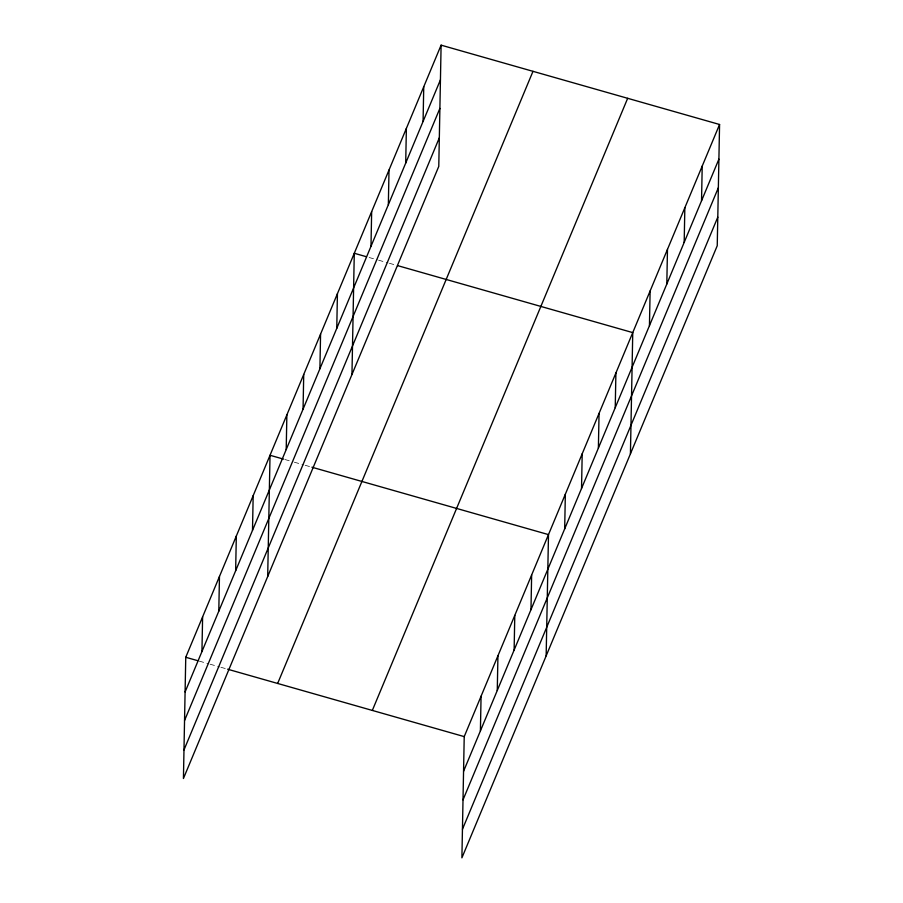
<?xml version="1.0" encoding="UTF-8"?>
<svg xmlns="http://www.w3.org/2000/svg" width="903" height="903" viewBox="0 0 903 903"><rect width="100%" height="100%" fill="white"/><g stroke="black" fill="none" stroke-linecap="round" stroke-linejoin="round"><path stroke-width="0.68" stroke-dasharray="4.51 3.39" d="M369.146 257.502L377.262 259.816M378.605 260.199L388.064 262.897M389.419 263.281L394.825 264.827M284.885 459.503L292.99 461.817M294.344 462.201L303.803 464.898M305.158 465.282L310.564 466.817M199.27 661.12L208.728 663.818M210.083 664.202L219.542 666.899M220.896 667.283L226.303 668.818"/><path stroke-width="1.35" d="M441.104 45.15L185.758 657.271L183.433 778.51L438.779 166.389L441.104 45.15L719.567 124.49L717.242 245.729L461.896 857.85L464.221 736.611L719.567 124.49M201.945 651.548L202.611 616.873M218.797 611.15L219.463 576.475M235.649 570.752L236.315 536.077M252.501 530.354L253.167 495.668M267.694 576.509L270.02 455.27L283.531 459.119M286.206 449.547L286.872 414.872M303.058 409.149L303.724 374.474M319.91 368.751L320.576 334.076M336.763 328.353L337.429 293.667M351.956 374.508L354.281 253.269L366.449 256.734M370.986 246.327L371.652 211.652M388.346 204.699L389.012 170.024M405.707 163.082L406.373 128.395M423.078 121.453L423.744 86.778M480.407 730.888L481.073 696.213M497.271 690.49L497.937 655.804M514.123 650.092L514.789 615.406M530.975 609.694L531.641 575.008M546.157 655.849L548.493 534.61L311.919 467.212M564.68 528.887L565.346 494.212M581.532 488.489L582.198 453.803M598.384 448.091L599.05 413.405M615.236 407.693L615.902 373.007M630.429 453.848L632.755 332.609L397.534 265.595M649.449 325.667L650.115 290.98M666.809 284.039L667.475 249.363M684.181 242.41L684.846 207.735M701.541 200.793L702.207 166.107M185.092 691.958L440.438 79.825M184.539 720.515L439.885 108.394M183.975 749.953L439.321 137.832M277.65 683.458L532.996 71.326M372.329 710.424L627.675 98.303M463.555 771.286L718.901 159.165M463.013 799.855L718.359 187.734M462.449 829.281L717.795 217.16M185.758 657.271L197.915 660.736M227.646 669.213L464.221 736.611"/></g></svg>
